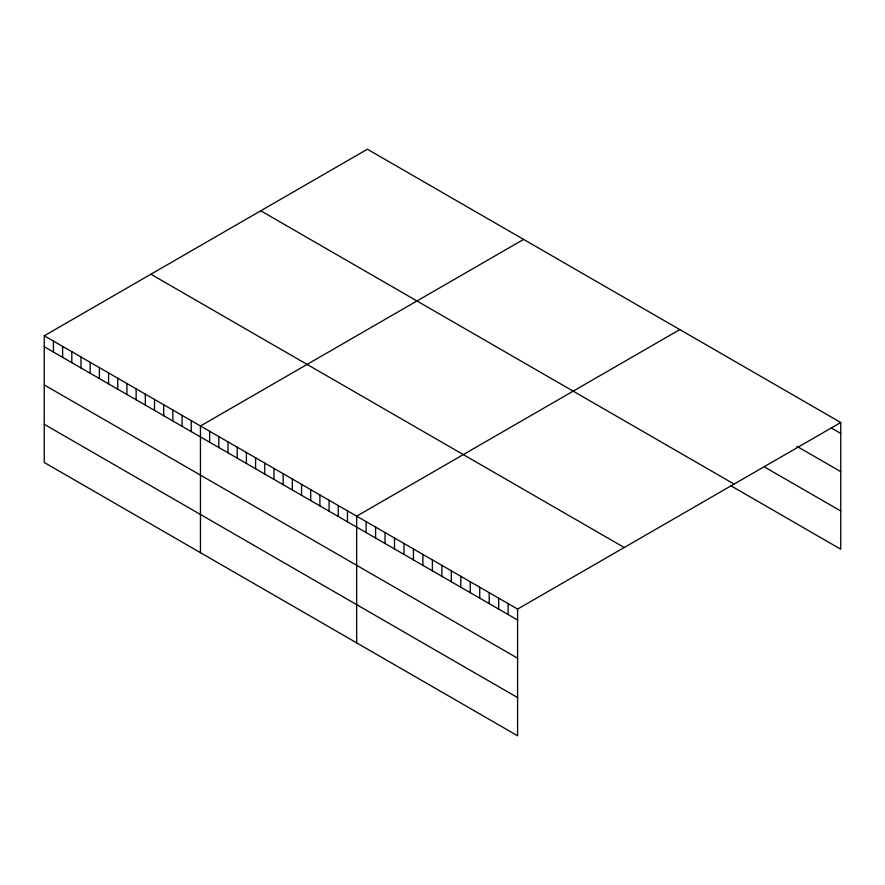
<?xml version="1.0" encoding="UTF-8"?>
<svg xmlns="http://www.w3.org/2000/svg" width="885" height="885" viewBox="0 0 885 885"><rect width="100%" height="100%" fill="white"/><g stroke="black" fill="none" stroke-linecap="round" stroke-linejoin="round"><path stroke-width="1.33" d="M44.25 335.791L517.592 609.079L517.592 735.778L44.25 462.49L44.25 335.791L367.408 149.222L840.75 422.51L840.75 549.209L730.7 485.666M523.61 239.404L200.452 425.984L200.452 552.683M679.813 329.585L356.655 516.165L356.655 642.864M517.592 609.079L840.75 422.51M831.281 427.975L840.75 433.44M796.965 446.361L840.75 471.639M765.016 467.28L840.75 510.999M260.765 210.796L734.107 484.073M150.893 274.228L624.235 547.505M44.25 346.732L517.592 620.009M44.25 384.931L517.592 658.219M44.25 424.291L517.592 697.579M508.123 603.614L508.123 614.544M498.664 598.149L498.664 609.079M489.195 592.684L489.195 603.614M479.725 587.22L479.725 598.149M470.256 581.755L470.256 592.684M460.797 576.29L460.797 587.22M451.328 570.814L451.328 581.755M441.858 565.349L441.858 576.29M432.389 559.884L432.389 570.825M422.919 554.419L422.919 565.349M413.461 548.954L413.461 559.884M403.991 543.49L403.991 554.419M394.522 538.025L394.522 548.954M385.052 532.56L385.052 543.49M375.594 527.095L375.594 538.025M366.124 521.63L366.124 532.56M347.473 510.855L347.473 521.785M338.28 505.556L338.28 516.486M329.087 500.246L329.087 511.176M319.905 494.947L319.905 505.877M310.712 489.637L310.712 500.567M301.531 484.338L301.531 495.268M292.338 479.028L292.338 489.958M283.145 473.718L283.145 484.659M273.963 468.419L273.963 479.349M264.77 463.109L264.77 474.05M255.588 457.81L255.588 468.74M246.395 452.5L246.395 463.441M237.202 447.202L237.202 458.131M228.02 441.892L228.02 452.821M218.827 436.593L218.827 447.522M209.645 431.283L209.645 442.212M191.26 420.674L191.26 431.603M182.078 415.375L182.078 426.305M172.885 410.065L172.885 420.994M163.703 404.755L163.703 415.696M154.51 399.456L154.51 410.386M145.328 394.146L145.328 405.087M136.135 388.847L136.135 399.777M126.942 383.537L126.942 394.478M117.76 378.238L117.76 389.168M108.567 372.928L108.567 383.858M99.385 367.629L99.385 378.559M90.193 362.319L90.193 373.249M81 357.02L81 367.95M71.818 351.71L71.818 362.64M62.625 346.411L62.625 357.341M53.443 341.101L53.443 352.031"/></g></svg>
